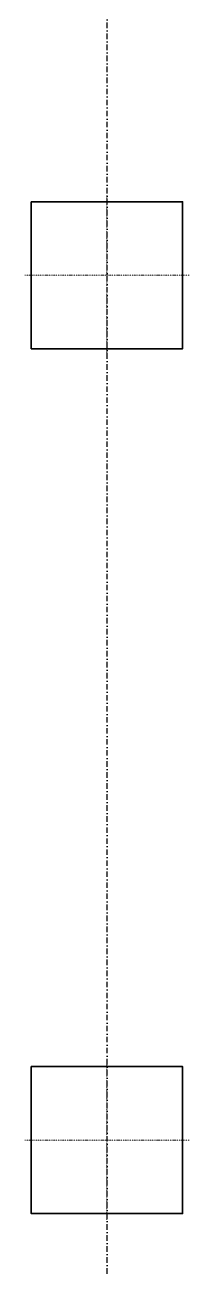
# Model space of a CAD drawing. Header units: millimetres. Extents: x 1000 to 42206, y 911 to 20189.
# Drawn here: x 28436 to 28816, y 6074 to 8947 of the extents above; entities that cross this region are included whole.
import ezdxf

# ---------------------------------------------------------------- set-up
doc = ezdxf.new("R2010")
doc.units = ezdxf.units.MM
doc.set_wipeout_variables(frame=1)
doc.linetypes.add('DASHDOT', pattern=[25.4, 12.7, -6.35, 0, -6.35])
doc.layers.add('$ Оси', color=20, linetype='DASHDOT')
for name, color, linetype, lineweight in [('$Оси', 1, 'DASHDOT', 13), ('$Слои конструкции', 7, 'Continuous', 35), ('$Тонкие', 8, 'Continuous', 13)]:
    doc.layers.add(name, color=color, linetype=linetype, lineweight=lineweight)

# ---------------------------------------------------------------- blocks, each defined once
blk = doc.blocks.new('A$C57DF1AEC')
blk.add_wipeout([(-175, 170), (175, 170), (175, -170), (-175, -170)]).dxf.layer = '$Тонкие'
at = {"layer": '$Оси', "ltscale": 0.2}
for points in [[(0, -185), (0, 185)], [(-190, 0), (190, 0)]]:
    blk.add_lwpolyline(points, dxfattribs=at)
at = {"layer": '$Слои конструкции'}
blk.add_lwpolyline([(175, 170), (175, -170), (-175, -170), (-175, 170)], close=True, dxfattribs=at)
blk = doc.blocks.new('A$C56837E69')
at = {"layer": '$Слои конструкции', "xscale": -1}
for p in [(12385, 6185), (12385, 4185)]:
    blk.add_blockref('A$C57DF1AEC', p, dxfattribs=at)

msp = doc.modelspace()

# ---------------------------------------------------------------- block references
at = {"layer": '$Слои конструкции'}
msp.add_blockref('A$C56837E69', (16240.8, 2183.1), dxfattribs=at)

# ---------------------------------------------------------------- next in the draw order: linework, layer by layer
at = {"layer": '$ Оси'}
msp.add_lwpolyline([(28625.9, 1494.1), (28625.9, 11330.9)], dxfattribs=at)

doc.saveas('drawing.dxf')
